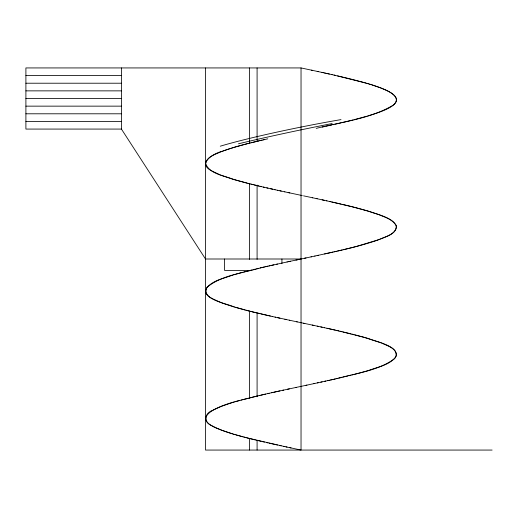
<?xml version="1.0" encoding="UTF-8"?>
<svg xmlns="http://www.w3.org/2000/svg" width="518" height="518" viewBox="0 0 518 518"><rect width="100%" height="100%" fill="white"/><g stroke="black" fill="none" stroke-linecap="round" stroke-linejoin="round"><path stroke-width="0.78" d="M368.589 370.454C378.095 366.815 390.332 365.099 396.309 356.028C397.274 348.394 387.147 345.823 381.831 343.123M394.969 358.249C402.046 346.561 376.21 341.828 368.589 338.61M394.476 358.78C377.7 370.946 355.957 373.206 336.435 378.684M212.775 410.262C204.474 413.124 203.011 422.261 211.849 425.654M213.261 409.997L220.914 406.546M221.6 278.904C211.927 281.617 196.49 291.381 212.775 298.808M380.465 239.096C386.208 236.292 395.37 234.253 396.561 226.89C394.418 219.49 385.224 217.573 379.053 214.685M222.306 151.262C213.189 153.367 196.341 163.928 212.302 171.16M221.6 406.28L229.209 403.626M222.306 278.639L232.601 275.188M379.765 239.361L356.17 246.529M223.018 150.997L230.886 148.342M230.037 403.36L231.74 402.829M231.74 148.077L233.482 147.546M232.601 402.564L234.376 402.033M367.696 115.967C375.926 113.254 410.075 104.532 390.222 92.346M233.482 274.922L235.276 274.391M234.376 147.28L236.189 146.749M367.696 370.72L358.197 373.374M366.796 116.233L354.111 119.684M235.276 401.767L239.944 400.44M236.189 274.126L242.877 272.267M237.108 146.484L243.874 144.626M241.893 399.909C227.124 403.192 183.955 416.388 219.58 429.364M241.336 400.058L259.906 395.402M242.877 399.643L247.96 398.316M243.874 272.002L245.901 271.471M244.884 144.36L246.924 143.829M357.187 373.64L355.147 374.171M246.924 271.205L249.003 270.674M355.147 246.795L353.062 247.326M247.96 143.564L250.058 143.033M354.111 374.436L352.013 374.967M353.062 119.949L342.165 122.598M249.003 398.051L251.12 397.52M250.058 270.409L252.188 269.878M352.013 247.591L343.285 249.715M251.12 142.767L258.78 140.909M350.951 375.233L348.802 375.764M252.188 397.254L254.357 396.723M253.27 269.613L255.452 269.082M347.714 376.029L345.519 376.56M255.452 396.464L257.666 395.933M256.552 268.816L258.78 268.285M343.285 377.091L344.405 376.826M259.906 140.643L262.179 140.113M261.04 267.754C242.851 273.128 222.002 275.013 206.909 287.361C200.654 299.708 227.577 303.613 234.376 307.032M342.165 249.98L337.594 251.036M259.136 395.584L265.559 394.088M342.165 377.357L338.746 378.153M341.032 122.863L338.746 123.394M260.191 267.955L269.956 265.715M261.04 395.137L263.325 394.606M263.325 139.847L267.748 138.837M264.478 139.582C250.039 142.981 235.528 146.354 221.6 151.528C215.851 154.306 207.064 156.313 205.497 163.468C209.745 174.08 223.782 175.563 233.482 179.39M262.179 267.489L264.478 266.964M337.594 123.66L335.269 124.191M264.478 394.34L272.183 392.599M265.637 266.699L267.968 266.168M334.097 251.832L336.435 251.301M334.097 379.215L335.269 378.949M337.594 378.418L327.641 380.652M332.925 124.721L334.097 124.456M267.968 393.544L269.146 393.279M331.74 124.987L325.757 126.314M269.146 265.902L287.328 261.92M331.74 252.363L332.925 252.098M330.555 380.011L332.925 379.48M271.516 265.371L273.899 264.84M330.555 252.629L326.968 253.425M271.516 392.748L283.624 390.093M329.364 380.277L320.817 382.148M273.899 392.217L276.308 391.686M322.118 127.111L324.553 126.58M276.308 264.309L277.519 264.044M324.553 253.956L325.757 253.69M277.519 391.42L279.953 390.889M324.553 381.332L325.757 381.067M317.366 382.893L322.118 381.863M316.213 128.386C341.99 121.769 369.839 118.952 393.104 105.251C402.991 97.772 388.901 91.097 382.491 88.636M314.743 256.08C335.658 251.47 356.74 247.203 377.065 240.339C383.624 237.102 397.105 234.919 396.212 225.414C389.86 216.362 377.421 214.653 367.696 210.968C361.085 209.013 354.409 207.291 347.714 205.659M317.21 255.549L318.447 255.283M282.394 390.358L289.342 388.863M313.889 383.644L318.447 382.66M288.565 261.655L297.52 259.745M304.552 258.255L311.564 256.76M287.017 261.985L290.501 261.24M311.02 256.876L315.054 256.015M287.328 389.296L296.348 387.373M306.034 385.314L314.743 383.456M296.037 260.062L306.034 257.938M296.037 387.438L306.889 385.133M312.263 70.325L301.036 67.936L25.9 67.936L25.9 129.073L121.432 129.073L205.504 259L301.036 259M25.9 75.576L121.432 75.576M25.9 83.217L121.432 83.217M25.9 90.864L121.432 90.864M25.9 98.504L121.432 98.504M25.9 106.145L121.432 106.145M25.9 113.792L121.432 113.792M25.9 121.432L121.432 121.432M251.787 270.461L224.611 270.461L224.611 259M492.1 450.064L205.504 450.064L205.504 67.936M288.176 192.573L302.285 195.577M303.535 195.843L312.73 197.798M289.342 320.202L297.287 321.892M313.895 325.427L296.348 321.691M303.535 323.219L304.785 323.485M289.808 447.675L291.051 447.94M311.564 70.176L318.525 71.665M312.263 197.701L317.21 198.763M284.706 191.828L289.808 192.923M284.855 319.237L286.091 319.502M289.808 320.299L275.103 317.113M312.263 325.077L322.118 327.201M283.547 446.335L287.017 447.079M286.091 446.879L301.036 450.064L301.036 67.936M317.21 71.387L323.336 72.714M279.953 190.799L284.855 191.861M316.213 198.543L326.968 200.887M317.21 326.139L318.447 326.405M279.953 445.551L281.17 445.817M284.855 446.613L246.924 437.859M321.969 72.41L325.382 73.161M322.118 199.825L324.553 200.356M277.519 190.268L281.248 191.084M320.823 326.916L324.553 327.732M277.519 317.644L279.953 318.175M324.553 72.973L332.109 74.65M274.423 189.588L277.823 190.333M324.249 327.667L338.746 330.918M277.519 445.027L271.516 443.699M326.968 73.504L329.364 74.035M326.515 200.783L352.143 206.753L369.464 211.499M275.103 189.737L263.325 187.082M326.968 328.263L328.166 328.529M272.183 316.466L275.557 317.217M329.364 201.418L330.555 201.683M270.325 188.675L272.708 189.206M331.74 329.325L329.364 328.794M272.708 316.582L249.929 311.247L232.601 306.501M331.74 74.566L335.418 75.395M334.097 202.473L331.74 201.949M332.925 329.59L335.269 330.121M267.968 315.527L270.325 316.051M269.146 443.168L270.325 443.434M334.097 75.097L365.883 83.061M266.796 187.879L267.968 188.144M266.796 442.637L267.968 442.903M337.594 203.27L335.269 202.739M336.435 330.387L364.316 337.367L381.157 342.858M264.478 314.73L266.796 315.261M337.594 75.893L339.892 76.424M264.478 442.107L262.179 441.576M341.032 204.066L338.746 203.535M264.471 187.348L259.906 186.286M339.892 331.183L342.165 331.714M261.04 313.934L263.325 314.465M341.032 76.69L343.285 77.221M261.04 441.31L256.552 440.248M342.165 204.332L346.62 205.393M261.253 186.603L247.96 183.372M259.906 313.668L257.666 313.137M257.666 185.761L258.78 186.027M343.285 331.973L344.405 332.239M344.405 77.486L352.013 79.345M256.552 185.496L254.357 184.965M345.519 332.504L350.951 333.832M255.452 312.607L256.552 312.872M255.452 439.983L250.058 438.655M254.357 312.341L252.188 311.81M253.27 184.699L251.12 184.168M251.12 311.545L245.901 310.217M250.058 183.903L232.66 179.144L220.914 175.142M352.013 334.097L354.111 334.628M353.062 79.61C365.527 82.958 378.302 85.982 389.769 92.081M249.003 438.39C236.545 435.042 223.77 432.018 212.302 425.919M246.924 183.107L241.893 181.779M355.147 334.893L367.696 338.345M245.901 437.593L243.874 437.062M244.884 309.952L235.276 307.297M242.877 436.797L236.189 434.939M240.915 181.514L237.108 180.452M236.189 180.186L234.376 179.655M366.796 83.327L368.589 83.858M235.276 434.673L233.482 434.142M369.464 84.123L371.186 84.654M232.601 433.877L222.306 430.426M370.331 211.765L378.321 214.42M231.74 306.235L223.744 303.58M372.028 84.92L379.765 87.574M223.018 303.315L221.6 302.784M380.465 87.84L381.831 88.371M221.6 430.16L220.241 429.629M220.914 302.518L213.261 299.074M220.241 174.877L212.775 171.426M281.928 259L281.928 263.584M257.09 67.936L257.09 141.453M257.09 185.081L257.09 259.401M257.09 312.723L257.09 396.743M257.09 440.371L257.09 450.064M249.449 67.936L249.449 143.065M249.449 183.463L249.449 259.401M249.449 311.111L249.449 398.361M249.449 438.752L249.449 450.064M121.432 67.936L121.432 129.073M238.481 143.784A99.838 3.775 -11.8 0 1 332.148 123.556M220.273 146.193A99.909 6.501 -11.4 0 1 340.993 119.613"/></g></svg>
